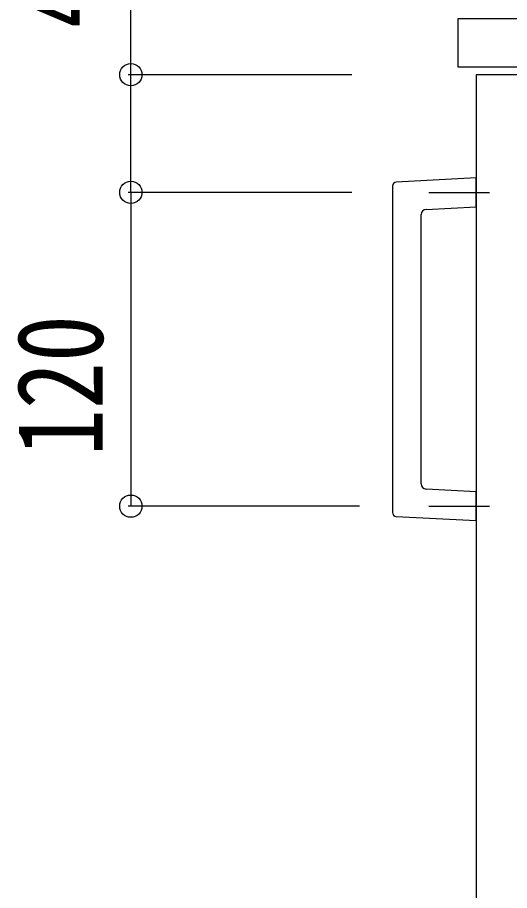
# Model space of a CAD drawing. Units: millimetres, scale not verified. Extents: x -4205 to 4205, y -2970 to 2970.
# Drawn here: x -1717.3 to -1529.2, y -1245.8 to -911.9 of the extents above; entities that cross this region are included whole.
import ezdxf
from ezdxf.enums import TextEntityAlignment as Align

# ---------------------------------------------------------------- set-up
doc = ezdxf.new("R2010")
doc.units = ezdxf.units.MM
doc.header["$LTSCALE"] = 20
for name, color, linetype in [('0-3_YKK_12', 2, 'Continuous'), ('0-4_YKK_13', 4, 'Continuous'), ('0-5_YKK_D', 6, 'Continuous')]:
    doc.layers.add(name, color=color, linetype=linetype)
doc.styles.add('ＭＳ ゴシック', font='')
doc.styles.get('ＭＳ ゴシック').set_extended_font_data('MS Gothic')

msp = doc.modelspace()

# ---------------------------------------------------------------- linework, layer by layer
at = {"layer": '0-3_YKK_12'}
for points in [[(-1548.98, -930.8), (-1193.98, -930.8), (-1193.98, -912.4), (-1548.98, -912.4)], [(-1541.98, -1707.8), (-1523.98, -1707.8), (-1523.98, -933.8), (-1541.98, -933.8)]]:
    msp.add_lwpolyline(points, close=True, dxfattribs=at)
at = {"layer": '0-4_YKK_13'}
for p, q in [((-1541.98, -973.29), (-1572.56, -974.9)), ((-1541.98, -984.31), (-1541.98, -973.29)), ((-1573.98, -976.39), (-1573.98, -1101.21)), ((-1560.03, -978.8), (-1536.88, -978.8)), ((-1561.08, -985.31), (-1541.98, -984.31)), ((-1562.98, -1090.29), (-1562.98, -987.31)), ((-1560.03, -1098.8), (-1536.88, -1098.8))]:
    msp.add_line(p, q, dxfattribs=at)
msp.add_lwpolyline([(-1572.56, -1102.7), (-1541.98, -1104.31), (-1541.98, -1093.29), (-1561.08, -1092.29)], dxfattribs=at)
for centre, radius, start, end in [((-1572.48, -976.39), 1.5, 92.7637, 180.2112), ((-1560.98, -987.31), 2, 93.1953, 179.7952), ((-1560.98, -1090.29), 2, 180.1953, 266.7952), ((-1572.48, -1101.21), 1.5, 179.7637, 267.2112)]:
    msp.add_arc(centre, radius, start, end, dxfattribs=at)
at = {"layer": '0-5_YKK_D'}
for p, q in [((-1589.48, -933.8), (-1674.98, -933.8)), ((-1589.48, -978.8), (-1674.98, -978.8)), ((-1589.48, -978.8), (-1674.98, -978.8)), ((-1673.98, -978.8), (-1673.98, -1098.8)), ((-1586.57, -1098.8), (-1674.98, -1098.8))]:
    msp.add_line(p, q, dxfattribs=at)
msp.add_lwpolyline([(-1673.98, -978.8), (-1673.98, -933.8), (-1673.98, -862.4)], dxfattribs=at)
for centre in [(-1673.98, -933.8), (-1673.98, -978.8), (-1673.98, -978.8), (-1673.98, -1098.8)]:
    msp.add_circle(centre, 4.25, dxfattribs=at)

# ---------------------------------------------------------------- texts
at = {"layer": '0-5_YKK_D', "style": 'ＭＳ ゴシック', "width": 0.8}
for s, p in [('45', (-1674.78, -916)), ('120', (-1674.78, -1079.6))]:
    msp.add_text(s, height=32.99, rotation=90, dxfattribs=at).set_placement(p, align=Align.BOTTOM_LEFT)

doc.saveas('drawing.dxf')
